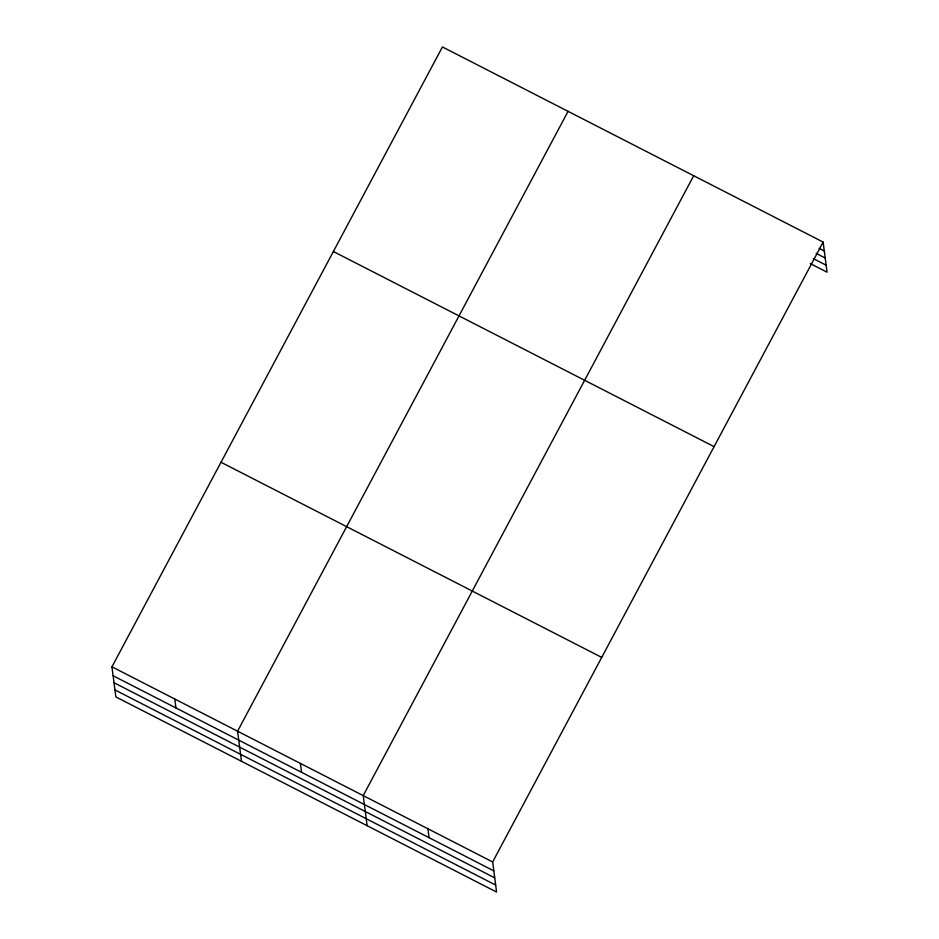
<?xml version="1.0" encoding="UTF-8"?>
<svg xmlns="http://www.w3.org/2000/svg" width="939" height="939" viewBox="0 0 939 939"><rect width="100%" height="100%" fill="white"/><g stroke="black" fill="none" stroke-linecap="round" stroke-linejoin="round"><path stroke-width="1.41" d="M823.139 242.086L492.658 861.955L496.567 892.05L115.861 696.914L111.952 666.819L442.433 46.95L823.139 242.086L827.048 272.181L810.228 263.554M568.072 111.342L237.579 731.211L241.487 761.306M693.698 175.734L363.217 795.603L367.126 825.71M819.125 248.342L824.301 251.006M816.144 253.342L825.205 257.99M813.197 258.554L826.144 265.197M333.38 251.511L714.074 446.635M221.005 462.258L601.711 657.394M111.952 666.819L492.658 861.955M113.103 675.728L493.808 870.864M114.018 682.723L494.724 877.859M114.957 689.93L495.651 885.054M427.938 828.773L429.088 837.694M300.398 763.407L301.56 772.328M174.771 699.015L175.922 707.936"/></g></svg>
